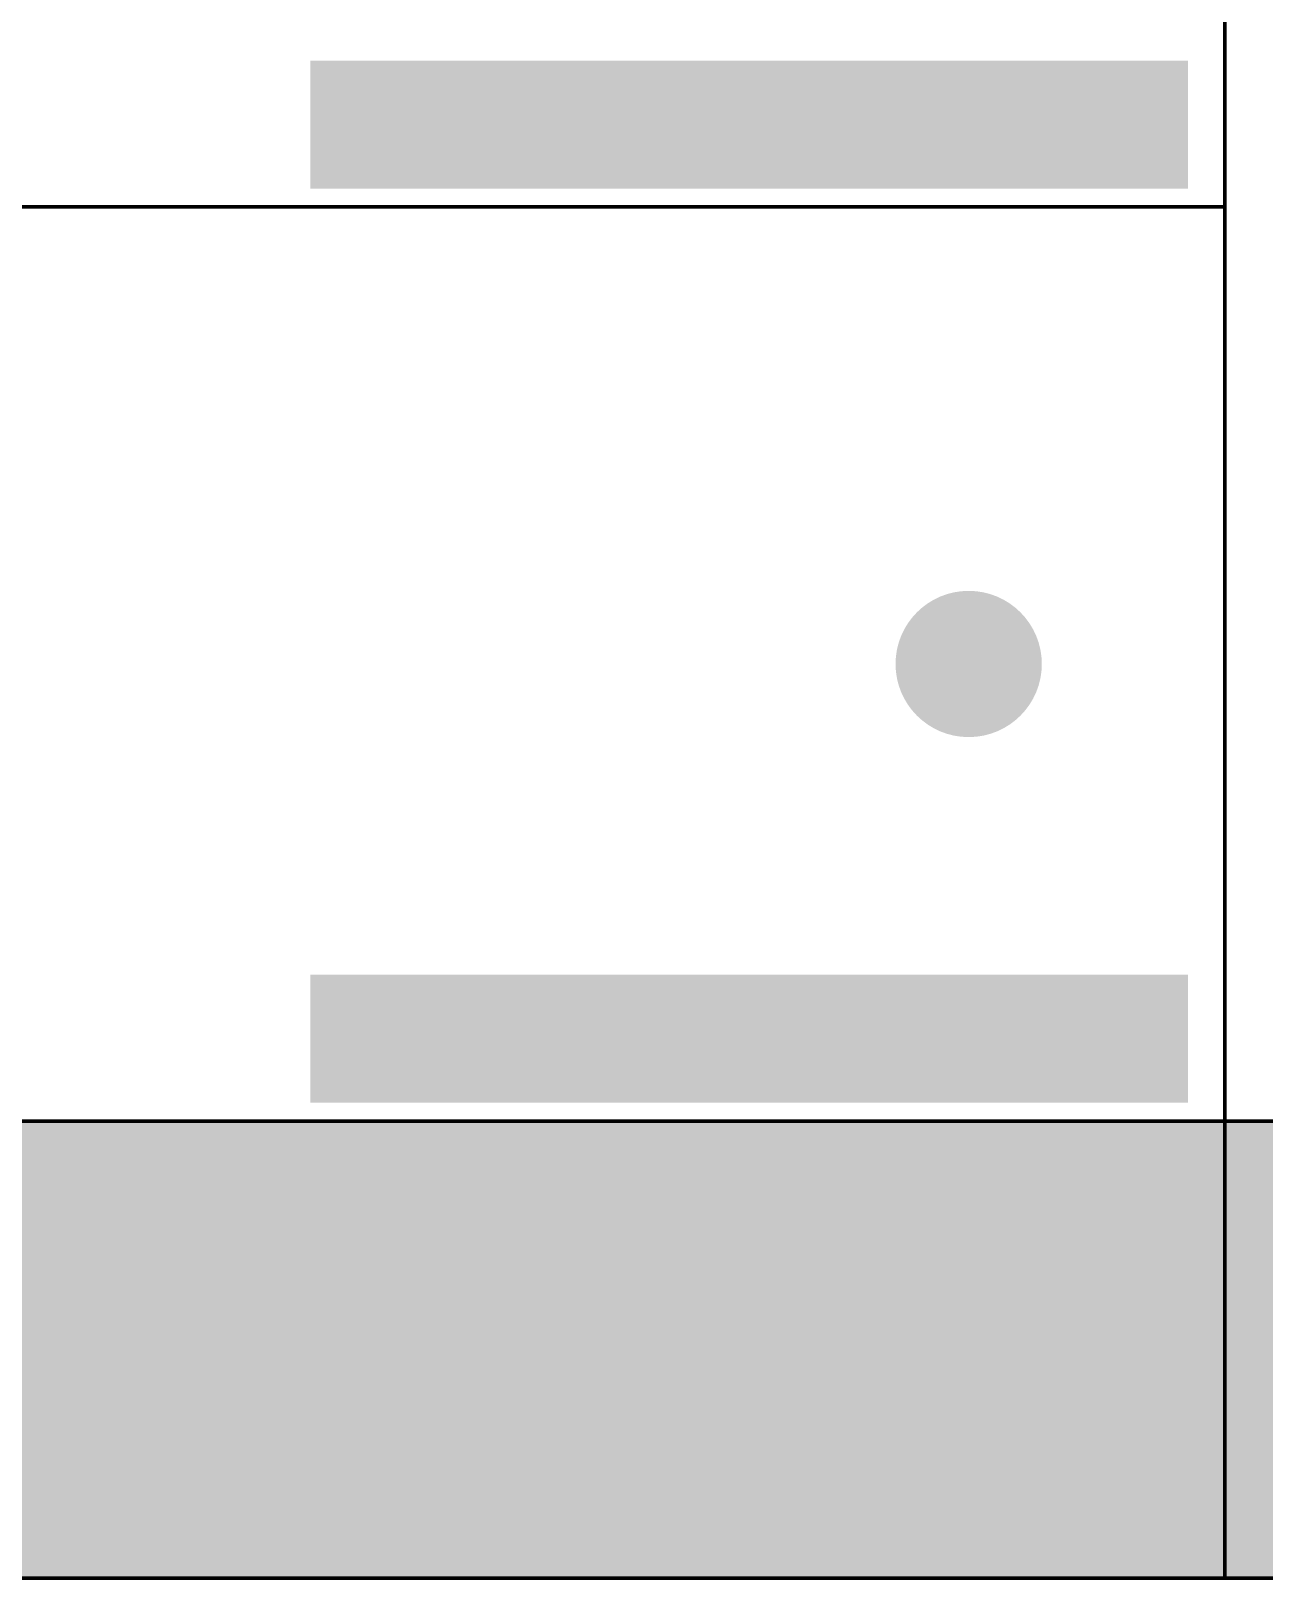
# Model space of a CAD drawing. Header units: millimetres. Extents: x -116965 to 323937, y 291661 to 566926.
# Drawn here: x -46392.7 to -46123, y 328239.9 to 328578.3 of the extents above; entities that cross this region are included whole.
import ezdxf

# ---------------------------------------------------------------- set-up
doc = ezdxf.new("R2010")
doc.units = ezdxf.units.MM
doc.layers.add('C00-00-00', color=7, linetype='Continuous')
doc.layers.add('C34-3A-40', color=7, linetype='Continuous', true_color=0x343a40)
doc.layers.add('C62-64-69', color=7, linetype='Continuous', true_color=0x626469)

msp = doc.modelspace()

# ---------------------------------------------------------------- hatches: boundary and pattern name
at = {"layer": 'C00-00-00'}
h = msp.add_hatch(color=256, dxfattribs=at)
h.dxf.hatch_style = 2
h.paths.add_polyline_path([(-46331.611383, 328571.816977), (-46139.638183, 328571.816977), (-46139.638183, 328543.820886), (-46331.611383, 328543.820886)])
h = msp.add_hatch(color=256, dxfattribs=at)
edge = h.paths.add_edge_path()
edge.add_arc((-46187.631483, 328439.835405), 15.997765, 0, 360)
h = msp.add_hatch(color=256, dxfattribs=at)
h.dxf.hatch_style = 2
h.paths.add_polyline_path([(-46331.611383, 328371.844896), (-46139.638183, 328371.844896), (-46139.638183, 328343.848805), (-46331.611383, 328343.848805)])
at = {"layer": 'C34-3A-40'}
h = msp.add_hatch(color=256, dxfattribs=at)
h.dxf.hatch_style = 2
h.paths.add_polyline_path([(-46831.541593, 328339.849361), (-46131.639302, 328339.849361), (-46131.639302, 328239.863317), (-46831.541593, 328239.863317)])
h = msp.add_hatch(color=256, dxfattribs=at)
h.dxf.hatch_style = 2
h.paths.add_polyline_path([(-46131.639302, 328339.849361), (-45931.667218, 328339.849361), (-45931.667218, 328239.863317), (-46131.639302, 328239.863317)])
at = {"layer": 'C62-64-69'}
h = msp.add_hatch(color=256, dxfattribs=at)
h.dxf.hatch_style = 2
h.paths.add_polyline_path([(-46415.599658, 328330.850618), (-46383.604127, 328330.850618), (-46383.604127, 328323.851592), (-46415.599658, 328323.851592)])
h = msp.add_hatch(color=256, dxfattribs=at)
h.dxf.hatch_style = 2
h.paths.add_polyline_path([(-46383.604127, 328330.850618), (-46351.608593, 328330.850618), (-46351.608593, 328323.851592), (-46383.604127, 328323.851592)])
h = msp.add_hatch(color=256, dxfattribs=at)
h.dxf.hatch_style = 2
h.paths.add_polyline_path([(-46383.604127, 328330.850618), (-46351.608593, 328330.850618), (-46351.608593, 328323.851592), (-46383.604127, 328323.851592)])
h = msp.add_hatch(color=256, dxfattribs=at)
h.dxf.hatch_style = 2
h.paths.add_polyline_path([(-46351.608593, 328330.850618), (-46319.613058, 328330.850618), (-46319.613058, 328323.851592), (-46351.608593, 328323.851592)])
h = msp.add_hatch(color=256, dxfattribs=at)
h.dxf.hatch_style = 2
h.paths.add_polyline_path([(-46351.608593, 328330.850618), (-46319.613058, 328330.850618), (-46319.613058, 328323.851592), (-46351.608593, 328323.851592)])
h = msp.add_hatch(color=256, dxfattribs=at)
h.dxf.hatch_style = 2
h.paths.add_polyline_path([(-46319.613058, 328330.850618), (-46287.617527, 328330.850618), (-46287.617527, 328323.851592), (-46319.613058, 328323.851592)])
h = msp.add_hatch(color=256, dxfattribs=at)
h.dxf.hatch_style = 2
h.paths.add_polyline_path([(-46319.613058, 328330.850618), (-46287.617527, 328330.850618), (-46287.617527, 328323.851592), (-46319.613058, 328323.851592)])
h = msp.add_hatch(color=256, dxfattribs=at)
h.dxf.hatch_style = 2
h.paths.add_polyline_path([(-46287.617527, 328330.850618), (-46255.621993, 328330.850618), (-46255.621993, 328323.851592), (-46287.617527, 328323.851592)])
h = msp.add_hatch(color=256, dxfattribs=at)
h.dxf.hatch_style = 2
h.paths.add_polyline_path([(-46287.617527, 328330.850618), (-46255.621993, 328330.850618), (-46255.621993, 328323.851592), (-46287.617527, 328323.851592)])
h = msp.add_hatch(color=256, dxfattribs=at)
h.dxf.hatch_style = 2
h.paths.add_polyline_path([(-46255.621993, 328330.850618), (-46223.626458, 328330.850618), (-46223.626458, 328323.851592), (-46255.621993, 328323.851592)])
h = msp.add_hatch(color=256, dxfattribs=at)
h.dxf.hatch_style = 2
h.paths.add_polyline_path([(-46223.626458, 328330.850618), (-46191.630927, 328330.850618), (-46191.630927, 328323.851592), (-46223.626458, 328323.851592)])
h = msp.add_hatch(color=256, dxfattribs=at)
h.dxf.hatch_style = 2
h.paths.add_polyline_path([(-46223.626458, 328330.850618), (-46191.630927, 328330.850618), (-46191.630927, 328323.851592), (-46223.626458, 328323.851592)])
h = msp.add_hatch(color=256, dxfattribs=at)
h.dxf.hatch_style = 2
h.paths.add_polyline_path([(-46191.630927, 328330.850618), (-46159.635393, 328330.850618), (-46159.635393, 328323.851592), (-46191.630927, 328323.851592)])
h = msp.add_hatch(color=256, dxfattribs=at)
h.dxf.hatch_style = 2
h.paths.add_polyline_path([(-46191.630927, 328330.850618), (-46159.635393, 328330.850618), (-46159.635393, 328323.851592), (-46191.630927, 328323.851592)])
h = msp.add_hatch(color=256, dxfattribs=at)
h.dxf.hatch_style = 2
h.paths.add_polyline_path([(-46159.635393, 328330.850618), (-46127.639858, 328330.850618), (-46127.639858, 328323.851592), (-46159.635393, 328323.851592)])
h = msp.add_hatch(color=256, dxfattribs=at)
h.dxf.hatch_style = 2
h.paths.add_polyline_path([(-46131.639302, 328330.850618), (-46099.643768, 328330.850618), (-46099.643768, 328323.851592), (-46131.639302, 328323.851592)])
h = msp.add_hatch(color=256, dxfattribs=at)
h.dxf.hatch_style = 2
h.paths.add_polyline_path([(-46415.599658, 328323.851592), (-46383.604127, 328323.851592), (-46383.604127, 328321.851874), (-46415.599658, 328321.851874)])
h = msp.add_hatch(color=256, dxfattribs=at)
h.dxf.hatch_style = 2
h.paths.add_polyline_path([(-46383.604127, 328323.851592), (-46351.608593, 328323.851592), (-46351.608593, 328321.851874), (-46383.604127, 328321.851874)])
h = msp.add_hatch(color=256, dxfattribs=at)
h.dxf.hatch_style = 2
h.paths.add_polyline_path([(-46383.604127, 328323.851592), (-46351.608593, 328323.851592), (-46351.608593, 328321.851874), (-46383.604127, 328321.851874)])
h = msp.add_hatch(color=256, dxfattribs=at)
h.dxf.hatch_style = 2
h.paths.add_polyline_path([(-46351.608593, 328323.851592), (-46319.613058, 328323.851592), (-46319.613058, 328321.851874), (-46351.608593, 328321.851874)])
h = msp.add_hatch(color=256, dxfattribs=at)
h.dxf.hatch_style = 2
h.paths.add_polyline_path([(-46351.608593, 328323.851592), (-46319.613058, 328323.851592), (-46319.613058, 328321.851874), (-46351.608593, 328321.851874)])
h = msp.add_hatch(color=256, dxfattribs=at)
h.dxf.hatch_style = 2
h.paths.add_polyline_path([(-46319.613058, 328323.851592), (-46287.617527, 328323.851592), (-46287.617527, 328321.851874), (-46319.613058, 328321.851874)])
h = msp.add_hatch(color=256, dxfattribs=at)
h.dxf.hatch_style = 2
h.paths.add_polyline_path([(-46319.613058, 328323.851592), (-46287.617527, 328323.851592), (-46287.617527, 328321.851874), (-46319.613058, 328321.851874)])
h = msp.add_hatch(color=256, dxfattribs=at)
h.dxf.hatch_style = 2
h.paths.add_polyline_path([(-46287.617527, 328323.851592), (-46255.621993, 328323.851592), (-46255.621993, 328321.851874), (-46287.617527, 328321.851874)])
h = msp.add_hatch(color=256, dxfattribs=at)
h.dxf.hatch_style = 2
h.paths.add_polyline_path([(-46287.617527, 328323.851592), (-46255.621993, 328323.851592), (-46255.621993, 328321.851874), (-46287.617527, 328321.851874)])
h = msp.add_hatch(color=256, dxfattribs=at)
h.dxf.hatch_style = 2
h.paths.add_polyline_path([(-46255.621993, 328323.851592), (-46223.626458, 328323.851592), (-46223.626458, 328321.851874), (-46255.621993, 328321.851874)])
h = msp.add_hatch(color=256, dxfattribs=at)
h.dxf.hatch_style = 2
h.paths.add_polyline_path([(-46223.626458, 328323.851592), (-46191.630927, 328323.851592), (-46191.630927, 328321.851874), (-46223.626458, 328321.851874)])
h = msp.add_hatch(color=256, dxfattribs=at)
h.dxf.hatch_style = 2
h.paths.add_polyline_path([(-46223.626458, 328323.851592), (-46191.630927, 328323.851592), (-46191.630927, 328321.851874), (-46223.626458, 328321.851874)])
h = msp.add_hatch(color=256, dxfattribs=at)
h.dxf.hatch_style = 2
h.paths.add_polyline_path([(-46191.630927, 328323.851592), (-46159.635393, 328323.851592), (-46159.635393, 328321.851874), (-46191.630927, 328321.851874)])
h = msp.add_hatch(color=256, dxfattribs=at)
h.dxf.hatch_style = 2
h.paths.add_polyline_path([(-46191.630927, 328323.851592), (-46159.635393, 328323.851592), (-46159.635393, 328321.851874), (-46191.630927, 328321.851874)])
h = msp.add_hatch(color=256, dxfattribs=at)
h.dxf.hatch_style = 2
h.paths.add_polyline_path([(-46159.635393, 328323.851592), (-46127.639858, 328323.851592), (-46127.639858, 328321.851874), (-46159.635393, 328321.851874)])
h = msp.add_hatch(color=256, dxfattribs=at)
h.dxf.hatch_style = 2
h.paths.add_polyline_path([(-46131.639302, 328323.851592), (-46099.643768, 328323.851592), (-46099.643768, 328321.851874), (-46131.639302, 328321.851874)])
h = msp.add_hatch(color=256, dxfattribs=at)
h.dxf.hatch_style = 2
h.paths.add_polyline_path([(-46415.599658, 328321.851874), (-46383.604127, 328321.851874), (-46383.604127, 328314.852848), (-46415.599658, 328314.852848)])
h = msp.add_hatch(color=256, dxfattribs=at)
h.dxf.hatch_style = 2
h.paths.add_polyline_path([(-46383.604127, 328321.851874), (-46351.608593, 328321.851874), (-46351.608593, 328314.852848), (-46383.604127, 328314.852848)])
h = msp.add_hatch(color=256, dxfattribs=at)
h.dxf.hatch_style = 2
h.paths.add_polyline_path([(-46383.604127, 328321.851874), (-46351.608593, 328321.851874), (-46351.608593, 328314.852848), (-46383.604127, 328314.852848)])
h = msp.add_hatch(color=256, dxfattribs=at)
h.dxf.hatch_style = 2
h.paths.add_polyline_path([(-46351.608593, 328321.851874), (-46319.613058, 328321.851874), (-46319.613058, 328314.852848), (-46351.608593, 328314.852848)])
h = msp.add_hatch(color=256, dxfattribs=at)
h.dxf.hatch_style = 2
h.paths.add_polyline_path([(-46351.608593, 328321.851874), (-46319.613058, 328321.851874), (-46319.613058, 328314.852848), (-46351.608593, 328314.852848)])
h = msp.add_hatch(color=256, dxfattribs=at)
h.dxf.hatch_style = 2
h.paths.add_polyline_path([(-46319.613058, 328321.851874), (-46287.617527, 328321.851874), (-46287.617527, 328314.852848), (-46319.613058, 328314.852848)])
h = msp.add_hatch(color=256, dxfattribs=at)
h.dxf.hatch_style = 2
h.paths.add_polyline_path([(-46319.613058, 328321.851874), (-46287.617527, 328321.851874), (-46287.617527, 328314.852848), (-46319.613058, 328314.852848)])
h = msp.add_hatch(color=256, dxfattribs=at)
h.dxf.hatch_style = 2
h.paths.add_polyline_path([(-46287.617527, 328321.851874), (-46255.621993, 328321.851874), (-46255.621993, 328314.852848), (-46287.617527, 328314.852848)])
h = msp.add_hatch(color=256, dxfattribs=at)
h.dxf.hatch_style = 2
h.paths.add_polyline_path([(-46287.617527, 328321.851874), (-46255.621993, 328321.851874), (-46255.621993, 328314.852848), (-46287.617527, 328314.852848)])
h = msp.add_hatch(color=256, dxfattribs=at)
h.dxf.hatch_style = 2
h.paths.add_polyline_path([(-46255.621993, 328321.851874), (-46223.626458, 328321.851874), (-46223.626458, 328314.852848), (-46255.621993, 328314.852848)])
h = msp.add_hatch(color=256, dxfattribs=at)
h.dxf.hatch_style = 2
h.paths.add_polyline_path([(-46223.626458, 328321.851874), (-46191.630927, 328321.851874), (-46191.630927, 328314.852848), (-46223.626458, 328314.852848)])
h = msp.add_hatch(color=256, dxfattribs=at)
h.dxf.hatch_style = 2
h.paths.add_polyline_path([(-46223.626458, 328321.851874), (-46191.630927, 328321.851874), (-46191.630927, 328314.852848), (-46223.626458, 328314.852848)])
h = msp.add_hatch(color=256, dxfattribs=at)
h.dxf.hatch_style = 2
h.paths.add_polyline_path([(-46191.630927, 328321.851874), (-46159.635393, 328321.851874), (-46159.635393, 328314.852848), (-46191.630927, 328314.852848)])
h = msp.add_hatch(color=256, dxfattribs=at)
h.dxf.hatch_style = 2
h.paths.add_polyline_path([(-46191.630927, 328321.851874), (-46159.635393, 328321.851874), (-46159.635393, 328314.852848), (-46191.630927, 328314.852848)])
h = msp.add_hatch(color=256, dxfattribs=at)
h.dxf.hatch_style = 2
h.paths.add_polyline_path([(-46159.635393, 328321.851874), (-46127.639858, 328321.851874), (-46127.639858, 328314.852848), (-46159.635393, 328314.852848)])
h = msp.add_hatch(color=256, dxfattribs=at)
h.dxf.hatch_style = 2
h.paths.add_polyline_path([(-46131.639302, 328321.851874), (-46099.643768, 328321.851874), (-46099.643768, 328314.852848), (-46131.639302, 328314.852848)])
h = msp.add_hatch(color=256, dxfattribs=at)
h.dxf.hatch_style = 2
h.paths.add_polyline_path([(-46415.599658, 328314.852848), (-46383.604127, 328314.852848), (-46383.604127, 328312.85313), (-46415.599658, 328312.85313)])
h = msp.add_hatch(color=256, dxfattribs=at)
h.dxf.hatch_style = 2
h.paths.add_polyline_path([(-46415.599658, 328312.85313), (-46383.604127, 328312.85313), (-46383.604127, 328305.854105), (-46415.599658, 328305.854105)])
h = msp.add_hatch(color=256, dxfattribs=at)
h.dxf.hatch_style = 2
h.paths.add_polyline_path([(-46383.604127, 328314.852848), (-46351.608593, 328314.852848), (-46351.608593, 328312.85313), (-46383.604127, 328312.85313)])
h = msp.add_hatch(color=256, dxfattribs=at)
h.dxf.hatch_style = 2
h.paths.add_polyline_path([(-46383.604127, 328314.852848), (-46351.608593, 328314.852848), (-46351.608593, 328312.85313), (-46383.604127, 328312.85313)])
h = msp.add_hatch(color=256, dxfattribs=at)
h.dxf.hatch_style = 2
h.paths.add_polyline_path([(-46383.604127, 328312.85313), (-46351.608593, 328312.85313), (-46351.608593, 328305.854105), (-46383.604127, 328305.854105)])
h = msp.add_hatch(color=256, dxfattribs=at)
h.dxf.hatch_style = 2
h.paths.add_polyline_path([(-46383.604127, 328312.85313), (-46351.608593, 328312.85313), (-46351.608593, 328305.854105), (-46383.604127, 328305.854105)])
h = msp.add_hatch(color=256, dxfattribs=at)
h.dxf.hatch_style = 2
h.paths.add_polyline_path([(-46351.608593, 328314.852848), (-46319.613058, 328314.852848), (-46319.613058, 328312.85313), (-46351.608593, 328312.85313)])
h = msp.add_hatch(color=256, dxfattribs=at)
h.dxf.hatch_style = 2
h.paths.add_polyline_path([(-46351.608593, 328314.852848), (-46319.613058, 328314.852848), (-46319.613058, 328312.85313), (-46351.608593, 328312.85313)])
h = msp.add_hatch(color=256, dxfattribs=at)
h.dxf.hatch_style = 2
h.paths.add_polyline_path([(-46351.608593, 328312.85313), (-46319.613058, 328312.85313), (-46319.613058, 328305.854105), (-46351.608593, 328305.854105)])
h = msp.add_hatch(color=256, dxfattribs=at)
h.dxf.hatch_style = 2
h.paths.add_polyline_path([(-46351.608593, 328312.85313), (-46319.613058, 328312.85313), (-46319.613058, 328305.854105), (-46351.608593, 328305.854105)])
h = msp.add_hatch(color=256, dxfattribs=at)
h.dxf.hatch_style = 2
h.paths.add_polyline_path([(-46319.613058, 328314.852848), (-46287.617527, 328314.852848), (-46287.617527, 328312.85313), (-46319.613058, 328312.85313)])
h = msp.add_hatch(color=256, dxfattribs=at)
h.dxf.hatch_style = 2
h.paths.add_polyline_path([(-46319.613058, 328314.852848), (-46287.617527, 328314.852848), (-46287.617527, 328312.85313), (-46319.613058, 328312.85313)])
h = msp.add_hatch(color=256, dxfattribs=at)
h.dxf.hatch_style = 2
h.paths.add_polyline_path([(-46319.613058, 328312.85313), (-46287.617527, 328312.85313), (-46287.617527, 328305.854105), (-46319.613058, 328305.854105)])
h = msp.add_hatch(color=256, dxfattribs=at)
h.dxf.hatch_style = 2
h.paths.add_polyline_path([(-46319.613058, 328312.85313), (-46287.617527, 328312.85313), (-46287.617527, 328305.854105), (-46319.613058, 328305.854105)])
h = msp.add_hatch(color=256, dxfattribs=at)
h.dxf.hatch_style = 2
h.paths.add_polyline_path([(-46287.617527, 328314.852848), (-46255.621993, 328314.852848), (-46255.621993, 328312.85313), (-46287.617527, 328312.85313)])
h = msp.add_hatch(color=256, dxfattribs=at)
h.dxf.hatch_style = 2
h.paths.add_polyline_path([(-46287.617527, 328314.852848), (-46255.621993, 328314.852848), (-46255.621993, 328312.85313), (-46287.617527, 328312.85313)])
h = msp.add_hatch(color=256, dxfattribs=at)
h.dxf.hatch_style = 2
h.paths.add_polyline_path([(-46287.617527, 328312.85313), (-46255.621993, 328312.85313), (-46255.621993, 328305.854105), (-46287.617527, 328305.854105)])
h = msp.add_hatch(color=256, dxfattribs=at)
h.dxf.hatch_style = 2
h.paths.add_polyline_path([(-46287.617527, 328312.85313), (-46255.621993, 328312.85313), (-46255.621993, 328305.854105), (-46287.617527, 328305.854105)])
h = msp.add_hatch(color=256, dxfattribs=at)
h.dxf.hatch_style = 2
h.paths.add_polyline_path([(-46255.621993, 328314.852848), (-46223.626458, 328314.852848), (-46223.626458, 328312.85313), (-46255.621993, 328312.85313)])
h = msp.add_hatch(color=256, dxfattribs=at)
h.dxf.hatch_style = 2
h.paths.add_polyline_path([(-46255.621993, 328312.85313), (-46223.626458, 328312.85313), (-46223.626458, 328305.854105), (-46255.621993, 328305.854105)])
h = msp.add_hatch(color=256, dxfattribs=at)
h.dxf.hatch_style = 2
h.paths.add_polyline_path([(-46223.626458, 328314.852848), (-46191.630927, 328314.852848), (-46191.630927, 328312.85313), (-46223.626458, 328312.85313)])
h = msp.add_hatch(color=256, dxfattribs=at)
h.dxf.hatch_style = 2
h.paths.add_polyline_path([(-46223.626458, 328314.852848), (-46191.630927, 328314.852848), (-46191.630927, 328312.85313), (-46223.626458, 328312.85313)])
h = msp.add_hatch(color=256, dxfattribs=at)
h.dxf.hatch_style = 2
h.paths.add_polyline_path([(-46223.626458, 328312.85313), (-46191.630927, 328312.85313), (-46191.630927, 328305.854105), (-46223.626458, 328305.854105)])
h = msp.add_hatch(color=256, dxfattribs=at)
h.dxf.hatch_style = 2
h.paths.add_polyline_path([(-46223.626458, 328312.85313), (-46191.630927, 328312.85313), (-46191.630927, 328305.854105), (-46223.626458, 328305.854105)])
h = msp.add_hatch(color=256, dxfattribs=at)
h.dxf.hatch_style = 2
h.paths.add_polyline_path([(-46191.630927, 328314.852848), (-46159.635393, 328314.852848), (-46159.635393, 328312.85313), (-46191.630927, 328312.85313)])
h = msp.add_hatch(color=256, dxfattribs=at)
h.dxf.hatch_style = 2
h.paths.add_polyline_path([(-46191.630927, 328314.852848), (-46159.635393, 328314.852848), (-46159.635393, 328312.85313), (-46191.630927, 328312.85313)])
h = msp.add_hatch(color=256, dxfattribs=at)
h.dxf.hatch_style = 2
h.paths.add_polyline_path([(-46191.630927, 328312.85313), (-46159.635393, 328312.85313), (-46159.635393, 328305.854105), (-46191.630927, 328305.854105)])
h = msp.add_hatch(color=256, dxfattribs=at)
h.dxf.hatch_style = 2
h.paths.add_polyline_path([(-46191.630927, 328312.85313), (-46159.635393, 328312.85313), (-46159.635393, 328305.854105), (-46191.630927, 328305.854105)])
h = msp.add_hatch(color=256, dxfattribs=at)
h.dxf.hatch_style = 2
h.paths.add_polyline_path([(-46159.635393, 328314.852848), (-46127.639858, 328314.852848), (-46127.639858, 328312.85313), (-46159.635393, 328312.85313)])
h = msp.add_hatch(color=256, dxfattribs=at)
h.dxf.hatch_style = 2
h.paths.add_polyline_path([(-46159.635393, 328312.85313), (-46127.639858, 328312.85313), (-46127.639858, 328305.854105), (-46159.635393, 328305.854105)])
h = msp.add_hatch(color=256, dxfattribs=at)
h.dxf.hatch_style = 2
h.paths.add_polyline_path([(-46131.639302, 328314.852848), (-46099.643768, 328314.852848), (-46099.643768, 328312.85313), (-46131.639302, 328312.85313)])
h = msp.add_hatch(color=256, dxfattribs=at)
h.dxf.hatch_style = 2
h.paths.add_polyline_path([(-46131.639302, 328312.85313), (-46099.643768, 328312.85313), (-46099.643768, 328305.854105), (-46131.639302, 328305.854105)])
h = msp.add_hatch(color=256, dxfattribs=at)
h.dxf.hatch_style = 2
h.paths.add_polyline_path([(-46415.599658, 328305.854105), (-46383.604127, 328305.854105), (-46383.604127, 328303.854386), (-46415.599658, 328303.854386)])
h = msp.add_hatch(color=256, dxfattribs=at)
h.dxf.hatch_style = 2
h.paths.add_polyline_path([(-46383.604127, 328305.854105), (-46351.608593, 328305.854105), (-46351.608593, 328303.854386), (-46383.604127, 328303.854386)])
h = msp.add_hatch(color=256, dxfattribs=at)
h.dxf.hatch_style = 2
h.paths.add_polyline_path([(-46383.604127, 328305.854105), (-46351.608593, 328305.854105), (-46351.608593, 328303.854386), (-46383.604127, 328303.854386)])
h = msp.add_hatch(color=256, dxfattribs=at)
h.dxf.hatch_style = 2
h.paths.add_polyline_path([(-46351.608593, 328305.854105), (-46319.613058, 328305.854105), (-46319.613058, 328303.854386), (-46351.608593, 328303.854386)])
h = msp.add_hatch(color=256, dxfattribs=at)
h.dxf.hatch_style = 2
h.paths.add_polyline_path([(-46351.608593, 328305.854105), (-46319.613058, 328305.854105), (-46319.613058, 328303.854386), (-46351.608593, 328303.854386)])
h = msp.add_hatch(color=256, dxfattribs=at)
h.dxf.hatch_style = 2
h.paths.add_polyline_path([(-46319.613058, 328305.854105), (-46287.617527, 328305.854105), (-46287.617527, 328303.854386), (-46319.613058, 328303.854386)])
h = msp.add_hatch(color=256, dxfattribs=at)
h.dxf.hatch_style = 2
h.paths.add_polyline_path([(-46319.613058, 328305.854105), (-46287.617527, 328305.854105), (-46287.617527, 328303.854386), (-46319.613058, 328303.854386)])
h = msp.add_hatch(color=256, dxfattribs=at)
h.dxf.hatch_style = 2
h.paths.add_polyline_path([(-46287.617527, 328305.854105), (-46255.621993, 328305.854105), (-46255.621993, 328303.854386), (-46287.617527, 328303.854386)])
h = msp.add_hatch(color=256, dxfattribs=at)
h.dxf.hatch_style = 2
h.paths.add_polyline_path([(-46287.617527, 328305.854105), (-46255.621993, 328305.854105), (-46255.621993, 328303.854386), (-46287.617527, 328303.854386)])
h = msp.add_hatch(color=256, dxfattribs=at)
h.dxf.hatch_style = 2
h.paths.add_polyline_path([(-46255.621993, 328305.854105), (-46223.626458, 328305.854105), (-46223.626458, 328303.854386), (-46255.621993, 328303.854386)])
h = msp.add_hatch(color=256, dxfattribs=at)
h.dxf.hatch_style = 2
h.paths.add_polyline_path([(-46223.626458, 328305.854105), (-46191.630927, 328305.854105), (-46191.630927, 328303.854386), (-46223.626458, 328303.854386)])
h = msp.add_hatch(color=256, dxfattribs=at)
h.dxf.hatch_style = 2
h.paths.add_polyline_path([(-46223.626458, 328305.854105), (-46191.630927, 328305.854105), (-46191.630927, 328303.854386), (-46223.626458, 328303.854386)])
h = msp.add_hatch(color=256, dxfattribs=at)
h.dxf.hatch_style = 2
h.paths.add_polyline_path([(-46191.630927, 328305.854105), (-46159.635393, 328305.854105), (-46159.635393, 328303.854386), (-46191.630927, 328303.854386)])
h = msp.add_hatch(color=256, dxfattribs=at)
h.dxf.hatch_style = 2
h.paths.add_polyline_path([(-46191.630927, 328305.854105), (-46159.635393, 328305.854105), (-46159.635393, 328303.854386), (-46191.630927, 328303.854386)])
h = msp.add_hatch(color=256, dxfattribs=at)
h.dxf.hatch_style = 2
h.paths.add_polyline_path([(-46159.635393, 328305.854105), (-46127.639858, 328305.854105), (-46127.639858, 328303.854386), (-46159.635393, 328303.854386)])
h = msp.add_hatch(color=256, dxfattribs=at)
h.dxf.hatch_style = 2
h.paths.add_polyline_path([(-46131.639302, 328305.854105), (-46099.643768, 328305.854105), (-46099.643768, 328303.854386), (-46131.639302, 328303.854386)])
h = msp.add_hatch(color=256, dxfattribs=at)
h.dxf.hatch_style = 2
h.paths.add_polyline_path([(-46415.599658, 328303.854386), (-46383.604127, 328303.854386), (-46383.604127, 328296.855361), (-46415.599658, 328296.855361)])
h = msp.add_hatch(color=256, dxfattribs=at)
h.dxf.hatch_style = 2
h.paths.add_polyline_path([(-46383.604127, 328303.854386), (-46351.608593, 328303.854386), (-46351.608593, 328296.855361), (-46383.604127, 328296.855361)])
h = msp.add_hatch(color=256, dxfattribs=at)
h.dxf.hatch_style = 2
h.paths.add_polyline_path([(-46383.604127, 328303.854386), (-46351.608593, 328303.854386), (-46351.608593, 328296.855361), (-46383.604127, 328296.855361)])
h = msp.add_hatch(color=256, dxfattribs=at)
h.dxf.hatch_style = 2
h.paths.add_polyline_path([(-46351.608593, 328303.854386), (-46319.613058, 328303.854386), (-46319.613058, 328296.855361), (-46351.608593, 328296.855361)])
h = msp.add_hatch(color=256, dxfattribs=at)
h.dxf.hatch_style = 2
h.paths.add_polyline_path([(-46351.608593, 328303.854386), (-46319.613058, 328303.854386), (-46319.613058, 328296.855361), (-46351.608593, 328296.855361)])
h = msp.add_hatch(color=256, dxfattribs=at)
h.dxf.hatch_style = 2
h.paths.add_polyline_path([(-46319.613058, 328303.854386), (-46287.617527, 328303.854386), (-46287.617527, 328296.855361), (-46319.613058, 328296.855361)])
h = msp.add_hatch(color=256, dxfattribs=at)
h.dxf.hatch_style = 2
h.paths.add_polyline_path([(-46319.613058, 328303.854386), (-46287.617527, 328303.854386), (-46287.617527, 328296.855361), (-46319.613058, 328296.855361)])
h = msp.add_hatch(color=256, dxfattribs=at)
h.dxf.hatch_style = 2
h.paths.add_polyline_path([(-46287.617527, 328303.854386), (-46255.621993, 328303.854386), (-46255.621993, 328296.855361), (-46287.617527, 328296.855361)])
h = msp.add_hatch(color=256, dxfattribs=at)
h.dxf.hatch_style = 2
h.paths.add_polyline_path([(-46287.617527, 328303.854386), (-46255.621993, 328303.854386), (-46255.621993, 328296.855361), (-46287.617527, 328296.855361)])
h = msp.add_hatch(color=256, dxfattribs=at)
h.dxf.hatch_style = 2
h.paths.add_polyline_path([(-46255.621993, 328303.854386), (-46223.626458, 328303.854386), (-46223.626458, 328296.855361), (-46255.621993, 328296.855361)])
h = msp.add_hatch(color=256, dxfattribs=at)
h.dxf.hatch_style = 2
h.paths.add_polyline_path([(-46223.626458, 328303.854386), (-46191.630927, 328303.854386), (-46191.630927, 328296.855361), (-46223.626458, 328296.855361)])
h = msp.add_hatch(color=256, dxfattribs=at)
h.dxf.hatch_style = 2
h.paths.add_polyline_path([(-46223.626458, 328303.854386), (-46191.630927, 328303.854386), (-46191.630927, 328296.855361), (-46223.626458, 328296.855361)])
h = msp.add_hatch(color=256, dxfattribs=at)
h.dxf.hatch_style = 2
h.paths.add_polyline_path([(-46191.630927, 328303.854386), (-46159.635393, 328303.854386), (-46159.635393, 328296.855361), (-46191.630927, 328296.855361)])
h = msp.add_hatch(color=256, dxfattribs=at)
h.dxf.hatch_style = 2
h.paths.add_polyline_path([(-46191.630927, 328303.854386), (-46159.635393, 328303.854386), (-46159.635393, 328296.855361), (-46191.630927, 328296.855361)])
h = msp.add_hatch(color=256, dxfattribs=at)
h.dxf.hatch_style = 2
h.paths.add_polyline_path([(-46159.635393, 328303.854386), (-46127.639858, 328303.854386), (-46127.639858, 328296.855361), (-46159.635393, 328296.855361)])
h = msp.add_hatch(color=256, dxfattribs=at)
h.dxf.hatch_style = 2
h.paths.add_polyline_path([(-46131.639302, 328303.854386), (-46099.643768, 328303.854386), (-46099.643768, 328296.855361), (-46131.639302, 328296.855361)])
h = msp.add_hatch(color=256, dxfattribs=at)
h.dxf.hatch_style = 2
h.paths.add_polyline_path([(-46415.599658, 328296.855361), (-46383.604127, 328296.855361), (-46383.604127, 328294.855643), (-46415.599658, 328294.855643)])
h = msp.add_hatch(color=256, dxfattribs=at)
h.dxf.hatch_style = 2
h.paths.add_polyline_path([(-46383.604127, 328296.855361), (-46351.608593, 328296.855361), (-46351.608593, 328294.855643), (-46383.604127, 328294.855643)])
h = msp.add_hatch(color=256, dxfattribs=at)
h.dxf.hatch_style = 2
h.paths.add_polyline_path([(-46383.604127, 328296.855361), (-46351.608593, 328296.855361), (-46351.608593, 328294.855643), (-46383.604127, 328294.855643)])
h = msp.add_hatch(color=256, dxfattribs=at)
h.dxf.hatch_style = 2
h.paths.add_polyline_path([(-46351.608593, 328296.855361), (-46319.613058, 328296.855361), (-46319.613058, 328294.855643), (-46351.608593, 328294.855643)])
h = msp.add_hatch(color=256, dxfattribs=at)
h.dxf.hatch_style = 2
h.paths.add_polyline_path([(-46351.608593, 328296.855361), (-46319.613058, 328296.855361), (-46319.613058, 328294.855643), (-46351.608593, 328294.855643)])
h = msp.add_hatch(color=256, dxfattribs=at)
h.dxf.hatch_style = 2
h.paths.add_polyline_path([(-46319.613058, 328296.855361), (-46287.617527, 328296.855361), (-46287.617527, 328294.855643), (-46319.613058, 328294.855643)])
h = msp.add_hatch(color=256, dxfattribs=at)
h.dxf.hatch_style = 2
h.paths.add_polyline_path([(-46319.613058, 328296.855361), (-46287.617527, 328296.855361), (-46287.617527, 328294.855643), (-46319.613058, 328294.855643)])
h = msp.add_hatch(color=256, dxfattribs=at)
h.dxf.hatch_style = 2
h.paths.add_polyline_path([(-46287.617527, 328296.855361), (-46255.621993, 328296.855361), (-46255.621993, 328294.855643), (-46287.617527, 328294.855643)])
h = msp.add_hatch(color=256, dxfattribs=at)
h.dxf.hatch_style = 2
h.paths.add_polyline_path([(-46287.617527, 328296.855361), (-46255.621993, 328296.855361), (-46255.621993, 328294.855643), (-46287.617527, 328294.855643)])
h = msp.add_hatch(color=256, dxfattribs=at)
h.dxf.hatch_style = 2
h.paths.add_polyline_path([(-46255.621993, 328296.855361), (-46223.626458, 328296.855361), (-46223.626458, 328294.855643), (-46255.621993, 328294.855643)])
h = msp.add_hatch(color=256, dxfattribs=at)
h.dxf.hatch_style = 2
h.paths.add_polyline_path([(-46223.626458, 328296.855361), (-46191.630927, 328296.855361), (-46191.630927, 328294.855643), (-46223.626458, 328294.855643)])
h = msp.add_hatch(color=256, dxfattribs=at)
h.dxf.hatch_style = 2
h.paths.add_polyline_path([(-46223.626458, 328296.855361), (-46191.630927, 328296.855361), (-46191.630927, 328294.855643), (-46223.626458, 328294.855643)])
h = msp.add_hatch(color=256, dxfattribs=at)
h.dxf.hatch_style = 2
h.paths.add_polyline_path([(-46191.630927, 328296.855361), (-46159.635393, 328296.855361), (-46159.635393, 328294.855643), (-46191.630927, 328294.855643)])
h = msp.add_hatch(color=256, dxfattribs=at)
h.dxf.hatch_style = 2
h.paths.add_polyline_path([(-46191.630927, 328296.855361), (-46159.635393, 328296.855361), (-46159.635393, 328294.855643), (-46191.630927, 328294.855643)])
h = msp.add_hatch(color=256, dxfattribs=at)
h.dxf.hatch_style = 2
h.paths.add_polyline_path([(-46159.635393, 328296.855361), (-46127.639858, 328296.855361), (-46127.639858, 328294.855643), (-46159.635393, 328294.855643)])
h = msp.add_hatch(color=256, dxfattribs=at)
h.dxf.hatch_style = 2
h.paths.add_polyline_path([(-46131.639302, 328296.855361), (-46099.643768, 328296.855361), (-46099.643768, 328294.855643), (-46131.639302, 328294.855643)])
h = msp.add_hatch(color=256, dxfattribs=at)
h.dxf.hatch_style = 2
h.paths.add_polyline_path([(-46415.599658, 328294.855643), (-46383.604127, 328294.855643), (-46383.604127, 328287.856617), (-46415.599658, 328287.856617)])
h = msp.add_hatch(color=256, dxfattribs=at)
h.dxf.hatch_style = 2
h.paths.add_polyline_path([(-46383.604127, 328294.855643), (-46351.608593, 328294.855643), (-46351.608593, 328287.856617), (-46383.604127, 328287.856617)])
h = msp.add_hatch(color=256, dxfattribs=at)
h.dxf.hatch_style = 2
h.paths.add_polyline_path([(-46383.604127, 328294.855643), (-46351.608593, 328294.855643), (-46351.608593, 328287.856617), (-46383.604127, 328287.856617)])
h = msp.add_hatch(color=256, dxfattribs=at)
h.dxf.hatch_style = 2
h.paths.add_polyline_path([(-46351.608593, 328294.855643), (-46319.613058, 328294.855643), (-46319.613058, 328287.856617), (-46351.608593, 328287.856617)])
h = msp.add_hatch(color=256, dxfattribs=at)
h.dxf.hatch_style = 2
h.paths.add_polyline_path([(-46351.608593, 328294.855643), (-46319.613058, 328294.855643), (-46319.613058, 328287.856617), (-46351.608593, 328287.856617)])
h = msp.add_hatch(color=256, dxfattribs=at)
h.dxf.hatch_style = 2
h.paths.add_polyline_path([(-46319.613058, 328294.855643), (-46287.617527, 328294.855643), (-46287.617527, 328287.856617), (-46319.613058, 328287.856617)])
h = msp.add_hatch(color=256, dxfattribs=at)
h.dxf.hatch_style = 2
h.paths.add_polyline_path([(-46319.613058, 328294.855643), (-46287.617527, 328294.855643), (-46287.617527, 328287.856617), (-46319.613058, 328287.856617)])
h = msp.add_hatch(color=256, dxfattribs=at)
h.dxf.hatch_style = 2
h.paths.add_polyline_path([(-46287.617527, 328294.855643), (-46255.621993, 328294.855643), (-46255.621993, 328287.856617), (-46287.617527, 328287.856617)])
h = msp.add_hatch(color=256, dxfattribs=at)
h.dxf.hatch_style = 2
h.paths.add_polyline_path([(-46287.617527, 328294.855643), (-46255.621993, 328294.855643), (-46255.621993, 328287.856617), (-46287.617527, 328287.856617)])
h = msp.add_hatch(color=256, dxfattribs=at)
h.dxf.hatch_style = 2
h.paths.add_polyline_path([(-46255.621993, 328294.855643), (-46223.626458, 328294.855643), (-46223.626458, 328287.856617), (-46255.621993, 328287.856617)])
h = msp.add_hatch(color=256, dxfattribs=at)
h.dxf.hatch_style = 2
h.paths.add_polyline_path([(-46223.626458, 328294.855643), (-46191.630927, 328294.855643), (-46191.630927, 328287.856617), (-46223.626458, 328287.856617)])
h = msp.add_hatch(color=256, dxfattribs=at)
h.dxf.hatch_style = 2
h.paths.add_polyline_path([(-46223.626458, 328294.855643), (-46191.630927, 328294.855643), (-46191.630927, 328287.856617), (-46223.626458, 328287.856617)])
h = msp.add_hatch(color=256, dxfattribs=at)
h.dxf.hatch_style = 2
h.paths.add_polyline_path([(-46191.630927, 328294.855643), (-46159.635393, 328294.855643), (-46159.635393, 328287.856617), (-46191.630927, 328287.856617)])
h = msp.add_hatch(color=256, dxfattribs=at)
h.dxf.hatch_style = 2
h.paths.add_polyline_path([(-46191.630927, 328294.855643), (-46159.635393, 328294.855643), (-46159.635393, 328287.856617), (-46191.630927, 328287.856617)])
h = msp.add_hatch(color=256, dxfattribs=at)
h.dxf.hatch_style = 2
h.paths.add_polyline_path([(-46159.635393, 328294.855643), (-46127.639858, 328294.855643), (-46127.639858, 328287.856617), (-46159.635393, 328287.856617)])
h = msp.add_hatch(color=256, dxfattribs=at)
h.dxf.hatch_style = 2
h.paths.add_polyline_path([(-46131.639302, 328294.855643), (-46099.643768, 328294.855643), (-46099.643768, 328287.856617), (-46131.639302, 328287.856617)])
h = msp.add_hatch(color=256, dxfattribs=at)
h.dxf.hatch_style = 2
h.paths.add_polyline_path([(-46415.599658, 328287.856617), (-46383.604127, 328287.856617), (-46383.604127, 328285.856899), (-46415.599658, 328285.856899)])
h = msp.add_hatch(color=256, dxfattribs=at)
h.dxf.hatch_style = 2
h.paths.add_polyline_path([(-46383.604127, 328287.856617), (-46351.608593, 328287.856617), (-46351.608593, 328285.856899), (-46383.604127, 328285.856899)])
h = msp.add_hatch(color=256, dxfattribs=at)
h.dxf.hatch_style = 2
h.paths.add_polyline_path([(-46383.604127, 328287.856617), (-46351.608593, 328287.856617), (-46351.608593, 328285.856899), (-46383.604127, 328285.856899)])
h = msp.add_hatch(color=256, dxfattribs=at)
h.dxf.hatch_style = 2
h.paths.add_polyline_path([(-46351.608593, 328287.856617), (-46319.613058, 328287.856617), (-46319.613058, 328285.856899), (-46351.608593, 328285.856899)])
h = msp.add_hatch(color=256, dxfattribs=at)
h.dxf.hatch_style = 2
h.paths.add_polyline_path([(-46351.608593, 328287.856617), (-46319.613058, 328287.856617), (-46319.613058, 328285.856899), (-46351.608593, 328285.856899)])
h = msp.add_hatch(color=256, dxfattribs=at)
h.dxf.hatch_style = 2
h.paths.add_polyline_path([(-46319.613058, 328287.856617), (-46287.617527, 328287.856617), (-46287.617527, 328285.856899), (-46319.613058, 328285.856899)])
h = msp.add_hatch(color=256, dxfattribs=at)
h.dxf.hatch_style = 2
h.paths.add_polyline_path([(-46319.613058, 328287.856617), (-46287.617527, 328287.856617), (-46287.617527, 328285.856899), (-46319.613058, 328285.856899)])
h = msp.add_hatch(color=256, dxfattribs=at)
h.dxf.hatch_style = 2
h.paths.add_polyline_path([(-46287.617527, 328287.856617), (-46255.621993, 328287.856617), (-46255.621993, 328285.856899), (-46287.617527, 328285.856899)])
h = msp.add_hatch(color=256, dxfattribs=at)
h.dxf.hatch_style = 2
h.paths.add_polyline_path([(-46287.617527, 328287.856617), (-46255.621993, 328287.856617), (-46255.621993, 328285.856899), (-46287.617527, 328285.856899)])
h = msp.add_hatch(color=256, dxfattribs=at)
h.dxf.hatch_style = 2
h.paths.add_polyline_path([(-46255.621993, 328287.856617), (-46223.626458, 328287.856617), (-46223.626458, 328285.856899), (-46255.621993, 328285.856899)])
h = msp.add_hatch(color=256, dxfattribs=at)
h.dxf.hatch_style = 2
h.paths.add_polyline_path([(-46223.626458, 328287.856617), (-46191.630927, 328287.856617), (-46191.630927, 328285.856899), (-46223.626458, 328285.856899)])
h = msp.add_hatch(color=256, dxfattribs=at)
h.dxf.hatch_style = 2
h.paths.add_polyline_path([(-46223.626458, 328287.856617), (-46191.630927, 328287.856617), (-46191.630927, 328285.856899), (-46223.626458, 328285.856899)])
h = msp.add_hatch(color=256, dxfattribs=at)
h.dxf.hatch_style = 2
h.paths.add_polyline_path([(-46191.630927, 328287.856617), (-46159.635393, 328287.856617), (-46159.635393, 328285.856899), (-46191.630927, 328285.856899)])
h = msp.add_hatch(color=256, dxfattribs=at)
h.dxf.hatch_style = 2
h.paths.add_polyline_path([(-46191.630927, 328287.856617), (-46159.635393, 328287.856617), (-46159.635393, 328285.856899), (-46191.630927, 328285.856899)])
h = msp.add_hatch(color=256, dxfattribs=at)
h.dxf.hatch_style = 2
h.paths.add_polyline_path([(-46159.635393, 328287.856617), (-46127.639858, 328287.856617), (-46127.639858, 328285.856899), (-46159.635393, 328285.856899)])
h = msp.add_hatch(color=256, dxfattribs=at)
h.dxf.hatch_style = 2
h.paths.add_polyline_path([(-46131.639302, 328287.856617), (-46099.643768, 328287.856617), (-46099.643768, 328285.856899), (-46131.639302, 328285.856899)])

# ---------------------------------------------------------------- linework, layer by layer
at = {"layer": 'C00-00-00', "lineweight": 211}
for points in [[(-46831.541593, 330439.556236), (-46131.639302, 330439.556236), (-46131.639302, 328239.863317), (-46831.541593, 328239.863317)], [(-46831.541593, 328339.849361), (-46131.639302, 328339.849361), (-46131.639302, 328239.863317), (-46831.541593, 328239.863317)], [(-46131.639302, 328339.849361), (-45931.667218, 328339.849361), (-45931.667218, 328239.863317), (-46131.639302, 328239.863317)]]:
    msp.add_lwpolyline(points, close=True, dxfattribs=at)
at = {"layer": 'C00-00-00', "lineweight": 100}
for points in [[(-46131.639302, 330339.570192), (-45931.667218, 330339.570192), (-45931.667218, 328339.849361), (-46131.639302, 328339.849361)], [(-46831.541593, 328739.793527), (-46131.639302, 328739.793527), (-46131.639302, 328539.821446), (-46831.541593, 328539.821446)], [(-46831.541593, 328539.821446), (-46131.639302, 328539.821446), (-46131.639302, 328339.849365), (-46831.541593, 328339.849365)]]:
    msp.add_lwpolyline(points, close=True, dxfattribs=at)

doc.saveas('drawing.dxf')
